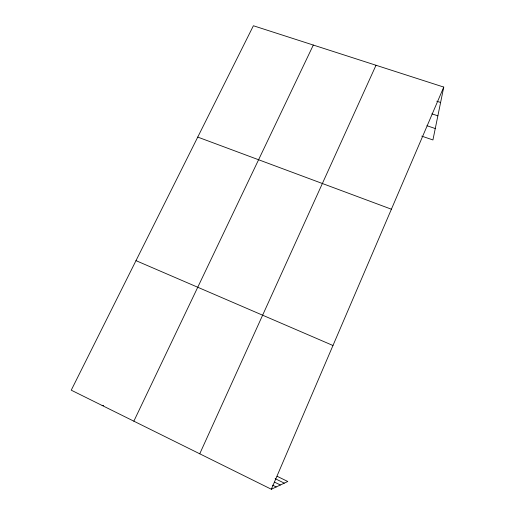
<?xml version="1.0" encoding="UTF-8"?>
<svg xmlns="http://www.w3.org/2000/svg" width="515" height="515" viewBox="0 0 515 515"><rect width="100%" height="100%" fill="white"/><g stroke="black" fill="none" stroke-linecap="round" stroke-linejoin="round"><path stroke-width="0.77" d="M277.128 476.278L287.788 481.493L271.347 489.25L71.244 390.183L253.399 25.75L443.756 87.087L432.928 139.958L421.734 136.121M271.347 489.25L443.756 87.087M199.743 453.799L376.014 65.263M133.849 421.18L313.313 45.056M102.15 405.485L103.689 405.698M436.791 101.223L440.602 102.479M431.873 113.834L437.872 115.83M426.954 125.724L435.272 128.538M197.747 137.087L391.4 209.212M135.992 260.648L332.973 345.501M275.107 478.641L284.293 483.141M274.598 482.156L280.366 484.995M272.59 485.182L276.201 486.958"/></g></svg>
